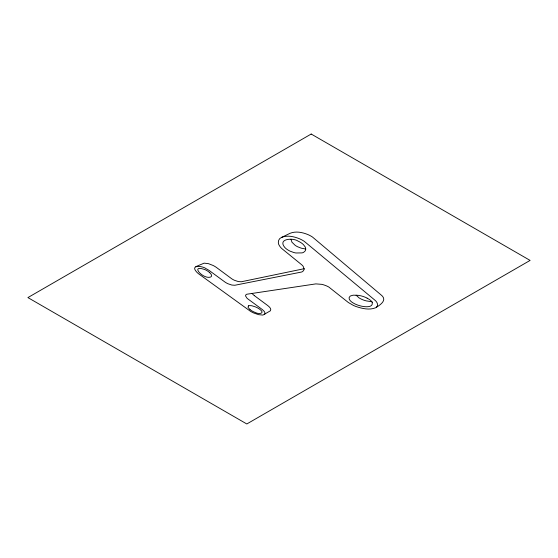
<?xml version="1.0" encoding="UTF-8"?>
<svg xmlns="http://www.w3.org/2000/svg" width="558" height="558" viewBox="0 0 558 558"><rect width="100%" height="100%" fill="white"/><g stroke="black" fill="none" stroke-linecap="round" stroke-linejoin="round"><path stroke-width="0.84" d="M305.763 249.049L305.296 250.814L303.712 252.265A5.964 3.446 0 0 1 302.08 252.893L295.963 252.983A14.194 8.196 0 0 1 293.801 252.516L290.188 251.198A21.602 12.471 0 0 1 284.908 247.578C277.159 238.587 293.208 237.582 298.105 241.133A21.497 12.409 0 0 1 303.454 244.655L305.261 247.041L305.763 249.049L301.215 248.164L297.637 246.769A21.106 12.185 0 0 1 295.154 245.325L291.946 242.2L291.004 239.263M264.673 314.454C266.04 312.327 263.083 310.213 261.604 309.027L248.233 299.193A14.159 8.175 0 0 1 246.971 298.16L245.471 295.81L246.127 294.498A2.281 1.318 0 0 1 247.159 294.178L315.849 283.889L321.778 284.35A17.152 9.904 0 0 1 323.487 284.789L325.739 285.577A23.896 13.797 0 0 1 328.808 287.028L348.38 302.534L353.416 305.428A34.052 19.663 0 0 0 356.45 306.656C362.463 308.637 369.368 310.248 375.485 307.828C380.744 304.724 387.817 299.827 380.842 294.736L312.48 237.038A28.451 16.426 0 0 0 307.876 234.562C302.31 232.295 295.705 230.928 289.965 233.349L281.567 237.408C277.884 238.74 277.375 243.609 279.837 246.329A27.063 15.624 0 0 0 281.671 248.47L301.529 264.631A17.772 10.26 0 0 1 303.203 266.396L304.25 269.381L302.778 271.488A4.959 2.867 0 0 1 300.818 272.185L234.841 285.257L231.877 285.061L228.089 283.792A22.069 12.736 0 0 1 225.272 282.271L210.052 271.118A29.707 17.152 0 0 0 206.188 268.754C202.728 265.845 189.643 264.45 196.681 272.06A26.847 15.498 0 0 0 198.927 274.034L250.57 311.357A30.467 17.591 0 0 0 253.946 313.073L258.619 314.656L262.93 315.082L270.372 310.813C271.83 308.734 268.956 306.537 267.477 305.372L254.357 295.628M376.441 307.186C379.133 305.038 376.657 301.341 374.509 299.841L304.243 241.328A30.048 17.347 0 0 0 299.548 238.796C293.975 236.508 287.349 235.002 281.567 237.408M248.408 305.896L248.045 307.416L250.047 309.648M195.753 266.682L204.144 263.146L208.483 263.669L213.114 265.475A28.27 16.322 0 0 1 216.49 267.491L231.835 278.854A20.876 12.053 0 0 0 234.618 280.353L238.392 281.588L241.37 281.748L304.243 268.691M371.837 301.718L366.264 300.895A21.302 12.297 0 0 1 359.059 297.874L356.088 295.161M209.724 272.681C210.791 273.573 212.633 275.826 210.882 276.914A1.855 1.074 0 0 1 210.443 277.075C202.798 279.558 189.141 263.655 205.497 269.842A21.567 12.45 0 0 1 209.724 272.681M252.153 293.424L252.342 293.703A15.45 8.921 0 0 0 254.371 295.621M372.193 302.283C373.686 308.393 363.46 306.809 360.022 305.791A22.355 12.911 0 0 1 352.754 302.708C350.738 301.599 347.404 298.446 350.019 296.298A4.415 2.546 0 0 1 350.682 295.9L352.726 295.287A7.163 4.136 0 0 1 353.549 295.182L358.222 295.335A17.856 10.309 0 0 1 361.172 295.907L362.651 296.319A23.792 13.741 0 0 1 367.178 298.139M248.401 305.889A1.96 1.13 0 0 1 249.496 305.596L251.874 305.763L255.592 306.956A21.302 12.297 0 0 1 257.454 307.835L258.04 308.156A18.295 10.567 0 0 1 259.616 309.181C265.748 313.484 258.828 314.531 255.424 312.55A20.304 11.725 0 0 1 250.061 309.641M367.094 298.202A16.58 9.577 0 0 1 372.277 302.262M311.19 134.032L27.9 297.588L246.81 423.968L530.1 260.412L311.19 134.032"/></g></svg>
